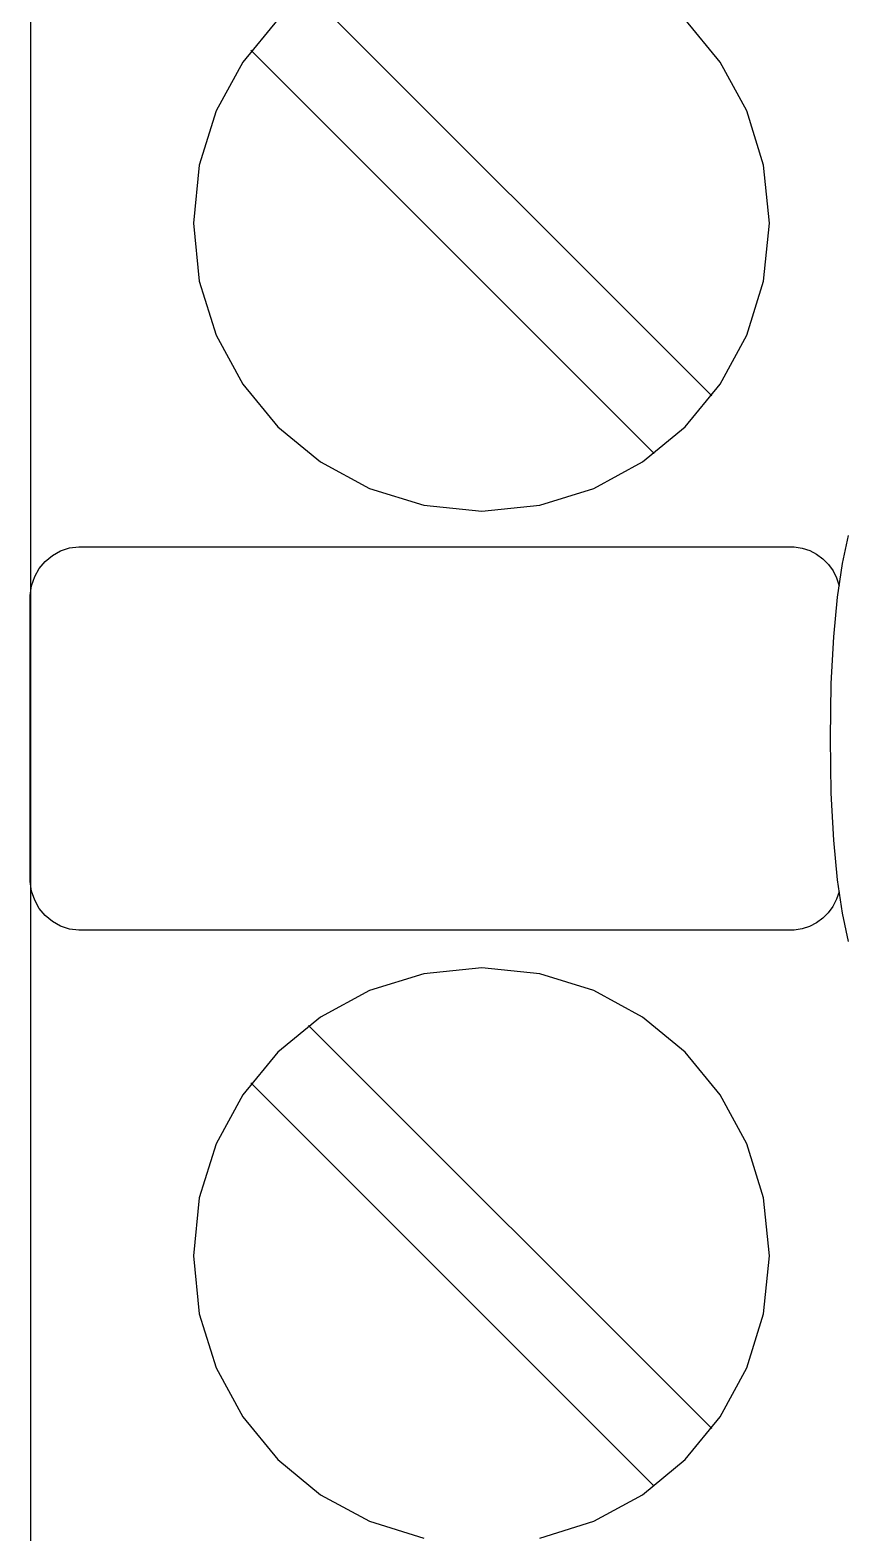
# Model space of a CAD drawing. Extents: x 1 to 47.7, y 0.2 to 35.
# Drawn here: x 36.708 to 37.182, y 10.874 to 11.747 of the extents above; entities that cross this region are included whole.
import ezdxf

# ---------------------------------------------------------------- set-up
doc = ezdxf.new("R2010")
doc.units = 0
doc.header["$MEASUREMENT"] = 0
for name, color, linetype in [('7_1__EMPTY_IO_BOARD_POSITI', 7, 'CONTINUOUS'), ('7_2___8__INDEPENDENT_INPUT', 7, 'CONTINUOUS'), ('7_3___8__OPTOISO_INDEPENDE', 7, 'CONTINUOUS'), ('7_4___24__OPTOISO_INDEPEND', 7, 'CONTINUOUS'), ('7_5___8__INDEPENDENT_INPUT', 7, 'CONTINUOUS'), ('7_6____8__INDEPENDENT_INPU', 7, 'CONTINUOUS'), ('7_7____8__OPTOISO_INDEPEND', 7, 'CONTINUOUS'), ('7_8____8__OPTOISO_INDEPEND', 7, 'CONTINUOUS')]:
    doc.layers.add(name, color=color, linetype=linetype)

msp = doc.modelspace()

# ---------------------------------------------------------------- linework, layer by layer
at = {"layer": '7_1__EMPTY_IO_BOARD_POSITI'}
msp.add_lwpolyline([(36.70819, 10.79327), (36.70819, 11.20091), (36.70819, 11.40113), (36.70819, 11.59733), (36.70819, 11.78827), (36.70819, 11.97273), (36.70819, 12.06214), (36.70819, 12.14948), (36.70819, 12.23458), (36.70819, 12.31729), (36.70819, 12.39747), (36.70819, 12.47495)], dxfattribs=at)
at = {"layer": '7_2___8__INDEPENDENT_INPUT'}
for points in [[(36.70795, 12.46013), (36.70795, 12.34901), (36.70795, 12.23255), (36.70795, 12.11119), (36.70795, 11.98537), (36.70795, 11.85555), (36.70795, 11.72217), (36.70795, 11.58567), (36.70795, 11.44649), (36.70795, 11.30509), (36.70795, 11.01739), (36.70795, 10.72613)], [(37.1038, 11.53429), (36.86953, 11.76856)], [(36.85179, 11.75297), (36.83133, 11.72822), (36.81587, 11.6998), (36.8061, 11.66841), (36.80269, 11.63471), (36.8061, 11.60096), (36.81587, 11.56953), (36.83133, 11.54109), (36.85179, 11.51631), (36.87658, 11.49587), (36.90503, 11.48044), (36.93644, 11.47069), (36.97015, 11.46729), (37.00383, 11.47069), (37.0352, 11.48044), (37.06358, 11.49587), (37.0883, 11.51631), (37.1087, 11.54109), (37.1241, 11.56953), (37.13383, 11.60096), (37.13722, 11.63471), (37.13383, 11.66841), (37.1241, 11.6998), (37.1087, 11.72822), (37.0883, 11.75297)], [(37.07038, 11.50087), (36.83611, 11.73514)], [(37.18315, 11.21732), (37.17979, 11.2337), (37.1769, 11.25316), (37.17464, 11.27623), (37.17317, 11.30343), (37.17265, 11.33529), (37.17317, 11.36715), (37.17464, 11.39435), (37.1769, 11.41741), (37.17979, 11.43687), (37.18315, 11.45325)], [(37.17777, 11.24623), (37.17627, 11.24179), (37.17415, 11.2377), (37.17147, 11.23402), (37.16827, 11.23081), (37.16463, 11.22812), (37.1606, 11.22604), (37.15623, 11.2246), (37.15159, 11.22388), (37.1441, 11.22381), (37.11187, 11.22381), (37.05778, 11.22381), (36.99011, 11.22381), (36.91712, 11.22381), (36.84709, 11.22381), (36.78828, 11.22381), (36.74895, 11.22381), (36.7362, 11.22382), (36.73064, 11.22453), (36.72545, 11.22625), (36.72074, 11.22888), (36.71661, 11.23233), (36.71315, 11.23648), (36.71046, 11.24123), (36.70866, 11.24649), (36.70782, 11.25214), (36.70778, 11.25712), (36.70778, 11.27128), (36.70778, 11.2936), (36.70778, 11.32082), (36.70778, 11.34966), (36.70778, 11.37688), (36.70778, 11.3992), (36.70778, 11.41336), (36.70782, 11.41834), (36.70866, 11.42399), (36.71046, 11.42925), (36.71315, 11.434), (36.71661, 11.43815), (36.72074, 11.44159), (36.72545, 11.44422), (36.73064, 11.44594), (36.7362, 11.44665), (36.74895, 11.44666), (36.78828, 11.44666), (36.84709, 11.44666), (36.91712, 11.44666), (36.99011, 11.44666), (37.05778, 11.44666), (37.11187, 11.44666), (37.1441, 11.44666), (37.15161, 11.44658), (37.15627, 11.44586), (37.16065, 11.44441), (37.16469, 11.4423), (37.16834, 11.43958), (37.17152, 11.43634), (37.1742, 11.43262), (37.1763, 11.42849), (37.17777, 11.42401)], [(37.00383, 10.87069), (37.0352, 10.88044), (37.06358, 10.89587), (37.0883, 10.91631), (37.1087, 10.94109), (37.1241, 10.96953), (37.13383, 11.00096), (37.13722, 11.03471), (37.13383, 11.06841), (37.1241, 11.0998), (37.1087, 11.12821), (37.0883, 11.15297), (37.06358, 11.1734), (37.0352, 11.18882), (37.00383, 11.19857), (36.97015, 11.20197), (36.93644, 11.19857), (36.90503, 11.18882), (36.87658, 11.1734), (36.85179, 11.15297), (36.83133, 11.12821), (36.81587, 11.0998), (36.8061, 11.06841), (36.80269, 11.03471), (36.8061, 11.00096), (36.81587, 10.96953), (36.83133, 10.94109), (36.85179, 10.91631), (36.87658, 10.89587), (36.90503, 10.88044), (36.93644, 10.87069)], [(37.1038, 10.93429), (36.86953, 11.16855)], [(37.07038, 10.90087), (36.83611, 11.13513)]]:
    msp.add_lwpolyline(points, dxfattribs=at)
at = {"layer": '7_3___8__OPTOISO_INDEPENDE'}
for points in [[(36.70795, 12.46013), (36.70795, 12.34901), (36.70795, 12.23255), (36.70795, 12.11119), (36.70795, 11.98537), (36.70795, 11.85555), (36.70795, 11.72217), (36.70795, 11.58567), (36.70795, 11.44649), (36.70795, 11.30509), (36.70795, 11.01739), (36.70795, 10.72613)], [(37.1038, 11.53429), (36.86953, 11.76856)], [(36.85179, 11.75297), (36.83133, 11.72822), (36.81587, 11.6998), (36.8061, 11.66841), (36.80269, 11.63471), (36.8061, 11.60096), (36.81587, 11.56953), (36.83133, 11.54109), (36.85179, 11.51631), (36.87658, 11.49587), (36.90503, 11.48044), (36.93644, 11.47069), (36.97015, 11.46729), (37.00383, 11.47069), (37.0352, 11.48044), (37.06358, 11.49587), (37.0883, 11.51631), (37.1087, 11.54109), (37.1241, 11.56953), (37.13383, 11.60096), (37.13722, 11.63471), (37.13383, 11.66841), (37.1241, 11.6998), (37.1087, 11.72822), (37.0883, 11.75297)], [(37.07038, 11.50087), (36.83611, 11.73514)], [(37.18315, 11.21732), (37.17979, 11.2337), (37.1769, 11.25316), (37.17464, 11.27623), (37.17317, 11.30343), (37.17265, 11.33529), (37.17317, 11.36715), (37.17464, 11.39435), (37.1769, 11.41741), (37.17979, 11.43687), (37.18315, 11.45325)], [(37.17777, 11.24623), (37.17627, 11.24179), (37.17415, 11.2377), (37.17147, 11.23402), (37.16827, 11.23081), (37.16463, 11.22812), (37.1606, 11.22604), (37.15623, 11.2246), (37.15159, 11.22388), (37.1441, 11.22381), (37.11187, 11.22381), (37.05778, 11.22381), (36.99011, 11.22381), (36.91712, 11.22381), (36.84709, 11.22381), (36.78828, 11.22381), (36.74895, 11.22381), (36.7362, 11.22382), (36.73064, 11.22453), (36.72545, 11.22625), (36.72074, 11.22888), (36.71661, 11.23233), (36.71315, 11.23648), (36.71046, 11.24123), (36.70866, 11.24649), (36.70782, 11.25214), (36.70778, 11.25712), (36.70778, 11.27128), (36.70778, 11.2936), (36.70778, 11.32082), (36.70778, 11.34966), (36.70778, 11.37688), (36.70778, 11.3992), (36.70778, 11.41336), (36.70782, 11.41834), (36.70866, 11.42399), (36.71046, 11.42925), (36.71315, 11.434), (36.71661, 11.43815), (36.72074, 11.44159), (36.72545, 11.44422), (36.73064, 11.44594), (36.7362, 11.44665), (36.74895, 11.44666), (36.78828, 11.44666), (36.84709, 11.44666), (36.91712, 11.44666), (36.99011, 11.44666), (37.05778, 11.44666), (37.11187, 11.44666), (37.1441, 11.44666), (37.15161, 11.44658), (37.15627, 11.44586), (37.16065, 11.44441), (37.16469, 11.4423), (37.16834, 11.43958), (37.17152, 11.43634), (37.1742, 11.43262), (37.1763, 11.42849), (37.17777, 11.42401)], [(37.00383, 10.87069), (37.0352, 10.88044), (37.06358, 10.89587), (37.0883, 10.91631), (37.1087, 10.94109), (37.1241, 10.96953), (37.13383, 11.00096), (37.13722, 11.03471), (37.13383, 11.06841), (37.1241, 11.0998), (37.1087, 11.12821), (37.0883, 11.15297), (37.06358, 11.1734), (37.0352, 11.18882), (37.00383, 11.19857), (36.97015, 11.20197), (36.93644, 11.19857), (36.90503, 11.18882), (36.87658, 11.1734), (36.85179, 11.15297), (36.83133, 11.12821), (36.81587, 11.0998), (36.8061, 11.06841), (36.80269, 11.03471), (36.8061, 11.00096), (36.81587, 10.96953), (36.83133, 10.94109), (36.85179, 10.91631), (36.87658, 10.89587), (36.90503, 10.88044), (36.93644, 10.87069)], [(37.1038, 10.93429), (36.86953, 11.16855)], [(37.07038, 10.90087), (36.83611, 11.13513)]]:
    msp.add_lwpolyline(points, dxfattribs=at)
at = {"layer": '7_4___24__OPTOISO_INDEPEND'}
for points in [[(36.70795, 12.46013), (36.70795, 12.34901), (36.70795, 12.23255), (36.70795, 12.11119), (36.70795, 11.98537), (36.70795, 11.85555), (36.70795, 11.72217), (36.70795, 11.58567), (36.70795, 11.44649), (36.70795, 11.30509), (36.70795, 11.01739), (36.70795, 10.72613)], [(37.1038, 11.53429), (36.86953, 11.76856)], [(36.85179, 11.75297), (36.83133, 11.72822), (36.81587, 11.6998), (36.8061, 11.66841), (36.80269, 11.63471), (36.8061, 11.60096), (36.81587, 11.56953), (36.83133, 11.54109), (36.85179, 11.51631), (36.87658, 11.49587), (36.90503, 11.48044), (36.93644, 11.47069), (36.97015, 11.46729), (37.00383, 11.47069), (37.0352, 11.48044), (37.06358, 11.49587), (37.0883, 11.51631), (37.1087, 11.54109), (37.1241, 11.56953), (37.13383, 11.60096), (37.13722, 11.63471), (37.13383, 11.66841), (37.1241, 11.6998), (37.1087, 11.72822), (37.0883, 11.75297)], [(37.07038, 11.50087), (36.83611, 11.73514)], [(37.18315, 11.21732), (37.17979, 11.2337), (37.1769, 11.25316), (37.17464, 11.27623), (37.17317, 11.30343), (37.17265, 11.33529), (37.17317, 11.36715), (37.17464, 11.39435), (37.1769, 11.41741), (37.17979, 11.43687), (37.18315, 11.45325)], [(37.17777, 11.24623), (37.17627, 11.24179), (37.17415, 11.2377), (37.17147, 11.23402), (37.16827, 11.23081), (37.16463, 11.22812), (37.1606, 11.22604), (37.15623, 11.2246), (37.15159, 11.22388), (37.1441, 11.22381), (37.11187, 11.22381), (37.05778, 11.22381), (36.99011, 11.22381), (36.91712, 11.22381), (36.84709, 11.22381), (36.78828, 11.22381), (36.74895, 11.22381), (36.7362, 11.22382), (36.73064, 11.22453), (36.72545, 11.22625), (36.72074, 11.22888), (36.71661, 11.23233), (36.71315, 11.23648), (36.71046, 11.24123), (36.70866, 11.24649), (36.70782, 11.25214), (36.70778, 11.25712), (36.70778, 11.27128), (36.70778, 11.2936), (36.70778, 11.32082), (36.70778, 11.34966), (36.70778, 11.37688), (36.70778, 11.3992), (36.70778, 11.41336), (36.70782, 11.41834), (36.70866, 11.42399), (36.71046, 11.42925), (36.71315, 11.434), (36.71661, 11.43815), (36.72074, 11.44159), (36.72545, 11.44422), (36.73064, 11.44594), (36.7362, 11.44665), (36.74895, 11.44666), (36.78828, 11.44666), (36.84709, 11.44666), (36.91712, 11.44666), (36.99011, 11.44666), (37.05778, 11.44666), (37.11187, 11.44666), (37.1441, 11.44666), (37.15161, 11.44658), (37.15627, 11.44586), (37.16065, 11.44441), (37.16469, 11.4423), (37.16834, 11.43958), (37.17152, 11.43634), (37.1742, 11.43262), (37.1763, 11.42849), (37.17777, 11.42401)], [(37.00383, 10.87069), (37.0352, 10.88044), (37.06358, 10.89587), (37.0883, 10.91631), (37.1087, 10.94109), (37.1241, 10.96953), (37.13383, 11.00096), (37.13722, 11.03471), (37.13383, 11.06841), (37.1241, 11.0998), (37.1087, 11.12821), (37.0883, 11.15297), (37.06358, 11.1734), (37.0352, 11.18882), (37.00383, 11.19857), (36.97015, 11.20197), (36.93644, 11.19857), (36.90503, 11.18882), (36.87658, 11.1734), (36.85179, 11.15297), (36.83133, 11.12821), (36.81587, 11.0998), (36.8061, 11.06841), (36.80269, 11.03471), (36.8061, 11.00096), (36.81587, 10.96953), (36.83133, 10.94109), (36.85179, 10.91631), (36.87658, 10.89587), (36.90503, 10.88044), (36.93644, 10.87069)], [(37.1038, 10.93429), (36.86953, 11.16855)], [(37.07038, 10.90087), (36.83611, 11.13513)]]:
    msp.add_lwpolyline(points, dxfattribs=at)
at = {"layer": '7_5___8__INDEPENDENT_INPUT'}
for points in [[(36.70795, 12.46013), (36.70795, 12.34901), (36.70795, 12.23255), (36.70795, 12.11119), (36.70795, 11.98537), (36.70795, 11.85555), (36.70795, 11.72217), (36.70795, 11.58567), (36.70795, 11.44649), (36.70795, 11.30509), (36.70795, 11.01739), (36.70795, 10.72613)], [(37.1038, 11.53429), (36.86953, 11.76856)], [(36.85179, 11.75297), (36.83133, 11.72822), (36.81587, 11.6998), (36.8061, 11.66841), (36.80269, 11.63471), (36.8061, 11.60096), (36.81587, 11.56953), (36.83133, 11.54109), (36.85179, 11.51631), (36.87658, 11.49587), (36.90503, 11.48044), (36.93644, 11.47069), (36.97015, 11.46729), (37.00383, 11.47069), (37.0352, 11.48044), (37.06358, 11.49587), (37.0883, 11.51631), (37.1087, 11.54109), (37.1241, 11.56953), (37.13383, 11.60096), (37.13722, 11.63471), (37.13383, 11.66841), (37.1241, 11.6998), (37.1087, 11.72822), (37.0883, 11.75297)], [(37.07038, 11.50087), (36.83611, 11.73514)], [(37.18315, 11.21732), (37.17979, 11.2337), (37.1769, 11.25316), (37.17464, 11.27623), (37.17317, 11.30343), (37.17265, 11.33529), (37.17317, 11.36715), (37.17464, 11.39435), (37.1769, 11.41741), (37.17979, 11.43687), (37.18315, 11.45325)], [(37.17777, 11.24623), (37.17627, 11.24179), (37.17415, 11.2377), (37.17147, 11.23402), (37.16827, 11.23081), (37.16463, 11.22812), (37.1606, 11.22604), (37.15623, 11.2246), (37.15159, 11.22388), (37.1441, 11.22381), (37.11187, 11.22381), (37.05778, 11.22381), (36.99011, 11.22381), (36.91712, 11.22381), (36.84709, 11.22381), (36.78828, 11.22381), (36.74895, 11.22381), (36.7362, 11.22382), (36.73064, 11.22453), (36.72545, 11.22625), (36.72074, 11.22888), (36.71661, 11.23233), (36.71315, 11.23648), (36.71046, 11.24123), (36.70866, 11.24649), (36.70782, 11.25214), (36.70778, 11.25712), (36.70778, 11.27128), (36.70778, 11.2936), (36.70778, 11.32082), (36.70778, 11.34966), (36.70778, 11.37688), (36.70778, 11.3992), (36.70778, 11.41336), (36.70782, 11.41834), (36.70866, 11.42399), (36.71046, 11.42925), (36.71315, 11.434), (36.71661, 11.43815), (36.72074, 11.44159), (36.72545, 11.44422), (36.73064, 11.44594), (36.7362, 11.44665), (36.74895, 11.44666), (36.78828, 11.44666), (36.84709, 11.44666), (36.91712, 11.44666), (36.99011, 11.44666), (37.05778, 11.44666), (37.11187, 11.44666), (37.1441, 11.44666), (37.15161, 11.44658), (37.15627, 11.44586), (37.16065, 11.44441), (37.16469, 11.4423), (37.16834, 11.43958), (37.17152, 11.43634), (37.1742, 11.43262), (37.1763, 11.42849), (37.17777, 11.42401)], [(37.00383, 10.87069), (37.0352, 10.88044), (37.06358, 10.89587), (37.0883, 10.91631), (37.1087, 10.94109), (37.1241, 10.96953), (37.13383, 11.00096), (37.13722, 11.03471), (37.13383, 11.06841), (37.1241, 11.0998), (37.1087, 11.12821), (37.0883, 11.15297), (37.06358, 11.1734), (37.0352, 11.18882), (37.00383, 11.19857), (36.97015, 11.20197), (36.93644, 11.19857), (36.90503, 11.18882), (36.87658, 11.1734), (36.85179, 11.15297), (36.83133, 11.12821), (36.81587, 11.0998), (36.8061, 11.06841), (36.80269, 11.03471), (36.8061, 11.00096), (36.81587, 10.96953), (36.83133, 10.94109), (36.85179, 10.91631), (36.87658, 10.89587), (36.90503, 10.88044), (36.93644, 10.87069)], [(37.1038, 10.93429), (36.86953, 11.16855)], [(37.07038, 10.90087), (36.83611, 11.13513)]]:
    msp.add_lwpolyline(points, dxfattribs=at)
at = {"layer": '7_6____8__INDEPENDENT_INPU'}
for points in [[(36.70795, 12.46013), (36.70795, 12.34901), (36.70795, 12.23255), (36.70795, 12.11119), (36.70795, 11.98537), (36.70795, 11.85555), (36.70795, 11.72217), (36.70795, 11.58567), (36.70795, 11.44649), (36.70795, 11.30509), (36.70795, 11.01739), (36.70795, 10.72613)], [(37.1038, 11.53429), (36.86953, 11.76856)], [(36.85179, 11.75297), (36.83133, 11.72822), (36.81587, 11.6998), (36.8061, 11.66841), (36.80269, 11.63471), (36.8061, 11.60096), (36.81587, 11.56953), (36.83133, 11.54109), (36.85179, 11.51631), (36.87658, 11.49587), (36.90503, 11.48044), (36.93644, 11.47069), (36.97015, 11.46729), (37.00383, 11.47069), (37.0352, 11.48044), (37.06358, 11.49587), (37.0883, 11.51631), (37.1087, 11.54109), (37.1241, 11.56953), (37.13383, 11.60096), (37.13722, 11.63471), (37.13383, 11.66841), (37.1241, 11.6998), (37.1087, 11.72822), (37.0883, 11.75297)], [(37.07038, 11.50087), (36.83611, 11.73514)], [(37.18315, 11.21732), (37.17979, 11.2337), (37.1769, 11.25316), (37.17464, 11.27623), (37.17317, 11.30343), (37.17265, 11.33529), (37.17317, 11.36715), (37.17464, 11.39435), (37.1769, 11.41741), (37.17979, 11.43687), (37.18315, 11.45325)], [(37.17777, 11.24623), (37.17627, 11.24179), (37.17415, 11.2377), (37.17147, 11.23402), (37.16827, 11.23081), (37.16463, 11.22812), (37.1606, 11.22604), (37.15623, 11.2246), (37.15159, 11.22388), (37.1441, 11.22381), (37.11187, 11.22381), (37.05778, 11.22381), (36.99011, 11.22381), (36.91712, 11.22381), (36.84709, 11.22381), (36.78828, 11.22381), (36.74895, 11.22381), (36.7362, 11.22382), (36.73064, 11.22453), (36.72545, 11.22625), (36.72074, 11.22888), (36.71661, 11.23233), (36.71315, 11.23648), (36.71046, 11.24123), (36.70866, 11.24649), (36.70782, 11.25214), (36.70778, 11.25712), (36.70778, 11.27128), (36.70778, 11.2936), (36.70778, 11.32082), (36.70778, 11.34966), (36.70778, 11.37688), (36.70778, 11.3992), (36.70778, 11.41336), (36.70782, 11.41834), (36.70866, 11.42399), (36.71046, 11.42925), (36.71315, 11.434), (36.71661, 11.43815), (36.72074, 11.44159), (36.72545, 11.44422), (36.73064, 11.44594), (36.7362, 11.44665), (36.74895, 11.44666), (36.78828, 11.44666), (36.84709, 11.44666), (36.91712, 11.44666), (36.99011, 11.44666), (37.05778, 11.44666), (37.11187, 11.44666), (37.1441, 11.44666), (37.15161, 11.44658), (37.15627, 11.44586), (37.16065, 11.44441), (37.16469, 11.4423), (37.16834, 11.43958), (37.17152, 11.43634), (37.1742, 11.43262), (37.1763, 11.42849), (37.17777, 11.42401)], [(37.00383, 10.87069), (37.0352, 10.88044), (37.06358, 10.89587), (37.0883, 10.91631), (37.1087, 10.94109), (37.1241, 10.96953), (37.13383, 11.00096), (37.13722, 11.03471), (37.13383, 11.06841), (37.1241, 11.0998), (37.1087, 11.12821), (37.0883, 11.15297), (37.06358, 11.1734), (37.0352, 11.18882), (37.00383, 11.19857), (36.97015, 11.20197), (36.93644, 11.19857), (36.90503, 11.18882), (36.87658, 11.1734), (36.85179, 11.15297), (36.83133, 11.12821), (36.81587, 11.0998), (36.8061, 11.06841), (36.80269, 11.03471), (36.8061, 11.00096), (36.81587, 10.96953), (36.83133, 10.94109), (36.85179, 10.91631), (36.87658, 10.89587), (36.90503, 10.88044), (36.93644, 10.87069)], [(37.1038, 10.93429), (36.86953, 11.16855)], [(37.07038, 10.90087), (36.83611, 11.13513)]]:
    msp.add_lwpolyline(points, dxfattribs=at)
at = {"layer": '7_7____8__OPTOISO_INDEPEND'}
for points in [[(36.70795, 12.46013), (36.70795, 12.34901), (36.70795, 12.23255), (36.70795, 12.11119), (36.70795, 11.98537), (36.70795, 11.85555), (36.70795, 11.72217), (36.70795, 11.58567), (36.70795, 11.44649), (36.70795, 11.30509), (36.70795, 11.01739), (36.70795, 10.72613)], [(37.1038, 11.53429), (36.86953, 11.76856)], [(36.85179, 11.75297), (36.83133, 11.72822), (36.81587, 11.6998), (36.8061, 11.66841), (36.80269, 11.63471), (36.8061, 11.60096), (36.81587, 11.56953), (36.83133, 11.54109), (36.85179, 11.51631), (36.87658, 11.49587), (36.90503, 11.48044), (36.93644, 11.47069), (36.97015, 11.46729), (37.00383, 11.47069), (37.0352, 11.48044), (37.06358, 11.49587), (37.0883, 11.51631), (37.1087, 11.54109), (37.1241, 11.56953), (37.13383, 11.60096), (37.13722, 11.63471), (37.13383, 11.66841), (37.1241, 11.6998), (37.1087, 11.72822), (37.0883, 11.75297)], [(37.07038, 11.50087), (36.83611, 11.73514)], [(37.18315, 11.21732), (37.17979, 11.2337), (37.1769, 11.25316), (37.17464, 11.27623), (37.17317, 11.30343), (37.17265, 11.33529), (37.17317, 11.36715), (37.17464, 11.39435), (37.1769, 11.41741), (37.17979, 11.43687), (37.18315, 11.45325)], [(37.17777, 11.24623), (37.17627, 11.24179), (37.17415, 11.2377), (37.17147, 11.23402), (37.16827, 11.23081), (37.16463, 11.22812), (37.1606, 11.22604), (37.15623, 11.2246), (37.15159, 11.22388), (37.1441, 11.22381), (37.11187, 11.22381), (37.05778, 11.22381), (36.99011, 11.22381), (36.91712, 11.22381), (36.84709, 11.22381), (36.78828, 11.22381), (36.74895, 11.22381), (36.7362, 11.22382), (36.73064, 11.22453), (36.72545, 11.22625), (36.72074, 11.22888), (36.71661, 11.23233), (36.71315, 11.23648), (36.71046, 11.24123), (36.70866, 11.24649), (36.70782, 11.25214), (36.70778, 11.25712), (36.70778, 11.27128), (36.70778, 11.2936), (36.70778, 11.32082), (36.70778, 11.34966), (36.70778, 11.37688), (36.70778, 11.3992), (36.70778, 11.41336), (36.70782, 11.41834), (36.70866, 11.42399), (36.71046, 11.42925), (36.71315, 11.434), (36.71661, 11.43815), (36.72074, 11.44159), (36.72545, 11.44422), (36.73064, 11.44594), (36.7362, 11.44665), (36.74895, 11.44666), (36.78828, 11.44666), (36.84709, 11.44666), (36.91712, 11.44666), (36.99011, 11.44666), (37.05778, 11.44666), (37.11187, 11.44666), (37.1441, 11.44666), (37.15161, 11.44658), (37.15627, 11.44586), (37.16065, 11.44441), (37.16469, 11.4423), (37.16834, 11.43958), (37.17152, 11.43634), (37.1742, 11.43262), (37.1763, 11.42849), (37.17777, 11.42401)], [(37.00383, 10.87069), (37.0352, 10.88044), (37.06358, 10.89587), (37.0883, 10.91631), (37.1087, 10.94109), (37.1241, 10.96953), (37.13383, 11.00096), (37.13722, 11.03471), (37.13383, 11.06841), (37.1241, 11.0998), (37.1087, 11.12821), (37.0883, 11.15297), (37.06358, 11.1734), (37.0352, 11.18882), (37.00383, 11.19857), (36.97015, 11.20197), (36.93644, 11.19857), (36.90503, 11.18882), (36.87658, 11.1734), (36.85179, 11.15297), (36.83133, 11.12821), (36.81587, 11.0998), (36.8061, 11.06841), (36.80269, 11.03471), (36.8061, 11.00096), (36.81587, 10.96953), (36.83133, 10.94109), (36.85179, 10.91631), (36.87658, 10.89587), (36.90503, 10.88044), (36.93644, 10.87069)], [(37.1038, 10.93429), (36.86953, 11.16855)], [(37.07038, 10.90087), (36.83611, 11.13513)]]:
    msp.add_lwpolyline(points, dxfattribs=at)
at = {"layer": '7_8____8__OPTOISO_INDEPEND'}
for points in [[(36.70795, 12.46013), (36.70795, 12.34901), (36.70795, 12.23255), (36.70795, 12.11119), (36.70795, 11.98537), (36.70795, 11.85555), (36.70795, 11.72217), (36.70795, 11.58567), (36.70795, 11.44649), (36.70795, 11.30509), (36.70795, 11.01739), (36.70795, 10.72613)], [(37.1038, 11.53429), (36.86953, 11.76856)], [(36.85179, 11.75297), (36.83133, 11.72822), (36.81587, 11.6998), (36.8061, 11.66841), (36.80269, 11.63471), (36.8061, 11.60096), (36.81587, 11.56953), (36.83133, 11.54109), (36.85179, 11.51631), (36.87658, 11.49587), (36.90503, 11.48044), (36.93644, 11.47069), (36.97015, 11.46729), (37.00383, 11.47069), (37.0352, 11.48044), (37.06358, 11.49587), (37.0883, 11.51631), (37.1087, 11.54109), (37.1241, 11.56953), (37.13383, 11.60096), (37.13722, 11.63471), (37.13383, 11.66841), (37.1241, 11.6998), (37.1087, 11.72822), (37.0883, 11.75297)], [(37.07038, 11.50087), (36.83611, 11.73514)], [(37.18315, 11.21732), (37.17979, 11.2337), (37.1769, 11.25316), (37.17464, 11.27623), (37.17317, 11.30343), (37.17265, 11.33529), (37.17317, 11.36715), (37.17464, 11.39435), (37.1769, 11.41741), (37.17979, 11.43687), (37.18315, 11.45325)], [(37.17777, 11.24623), (37.17627, 11.24179), (37.17415, 11.2377), (37.17147, 11.23402), (37.16827, 11.23081), (37.16463, 11.22812), (37.1606, 11.22604), (37.15623, 11.2246), (37.15159, 11.22388), (37.1441, 11.22381), (37.11187, 11.22381), (37.05778, 11.22381), (36.99011, 11.22381), (36.91712, 11.22381), (36.84709, 11.22381), (36.78828, 11.22381), (36.74895, 11.22381), (36.7362, 11.22382), (36.73064, 11.22453), (36.72545, 11.22625), (36.72074, 11.22888), (36.71661, 11.23233), (36.71315, 11.23648), (36.71046, 11.24123), (36.70866, 11.24649), (36.70782, 11.25214), (36.70778, 11.25712), (36.70778, 11.27128), (36.70778, 11.2936), (36.70778, 11.32082), (36.70778, 11.34966), (36.70778, 11.37688), (36.70778, 11.3992), (36.70778, 11.41336), (36.70782, 11.41834), (36.70866, 11.42399), (36.71046, 11.42925), (36.71315, 11.434), (36.71661, 11.43815), (36.72074, 11.44159), (36.72545, 11.44422), (36.73064, 11.44594), (36.7362, 11.44665), (36.74895, 11.44666), (36.78828, 11.44666), (36.84709, 11.44666), (36.91712, 11.44666), (36.99011, 11.44666), (37.05778, 11.44666), (37.11187, 11.44666), (37.1441, 11.44666), (37.15161, 11.44658), (37.15627, 11.44586), (37.16065, 11.44441), (37.16469, 11.4423), (37.16834, 11.43958), (37.17152, 11.43634), (37.1742, 11.43262), (37.1763, 11.42849), (37.17777, 11.42401)], [(37.00383, 10.87069), (37.0352, 10.88044), (37.06358, 10.89587), (37.0883, 10.91631), (37.1087, 10.94109), (37.1241, 10.96953), (37.13383, 11.00096), (37.13722, 11.03471), (37.13383, 11.06841), (37.1241, 11.0998), (37.1087, 11.12821), (37.0883, 11.15297), (37.06358, 11.1734), (37.0352, 11.18882), (37.00383, 11.19857), (36.97015, 11.20197), (36.93644, 11.19857), (36.90503, 11.18882), (36.87658, 11.1734), (36.85179, 11.15297), (36.83133, 11.12821), (36.81587, 11.0998), (36.8061, 11.06841), (36.80269, 11.03471), (36.8061, 11.00096), (36.81587, 10.96953), (36.83133, 10.94109), (36.85179, 10.91631), (36.87658, 10.89587), (36.90503, 10.88044), (36.93644, 10.87069)], [(37.1038, 10.93429), (36.86953, 11.16855)], [(37.07038, 10.90087), (36.83611, 11.13513)]]:
    msp.add_lwpolyline(points, dxfattribs=at)

doc.saveas('drawing.dxf')
